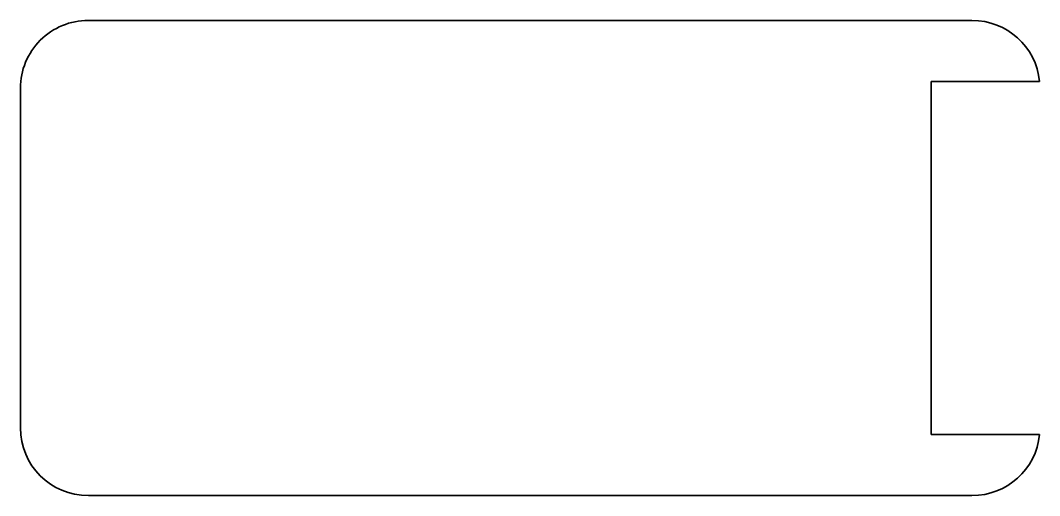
# Model space of a CAD drawing. Extents: x 557 to 632, y 403 to 438.
import ezdxf

# ---------------------------------------------------------------- set-up
doc = ezdxf.new("R2010")
doc.units = 0

msp = doc.modelspace()

# ---------------------------------------------------------------- linework, layer by layer
at = {"color": 7, "lineweight": 35}
for p, q in [((627.012512, 438), (562.012512, 438)), ((624.012512, 407.5), (624.012512, 433.5)), ((624.012512, 433.5), (631.987427, 433.5)), ((557.012512, 433), (557.012512, 408)), ((631.987427, 407.5), (624.012512, 407.5)), ((562.012512, 403), (627.012512, 403))]:
    msp.add_line(p, q, dxfattribs=at)
for centre, start, end in [((562.012512, 433), 90.000003, 180.000005), ((627.012512, 433), 5.739171, 90.000003), ((562.012512, 408), 180.000005, 269.999997), ((627.012512, 408), 269.999997, 354.260829)]:
    msp.add_arc(centre, 5, start, end, dxfattribs=at)

doc.saveas('drawing.dxf')
